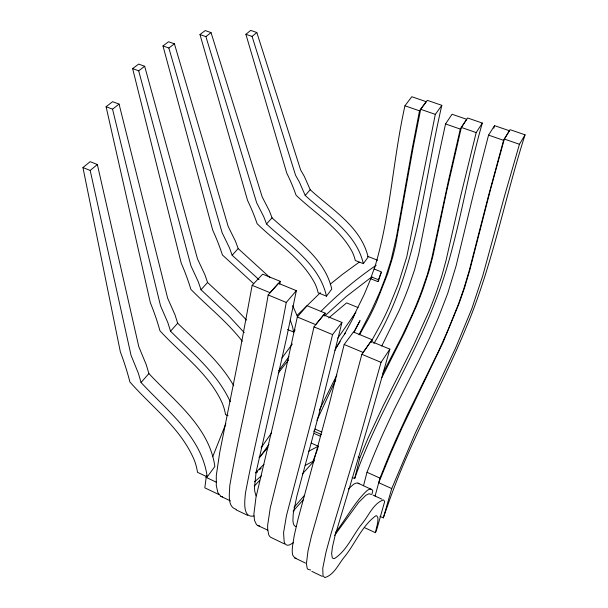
<?xml version="1.0" encoding="UTF-8"?>
<svg xmlns="http://www.w3.org/2000/svg" width="608" height="608" viewBox="0 0 608 608"><rect width="100%" height="100%" fill="white"/><g stroke="black" fill="none" stroke-linecap="round" stroke-linejoin="round"><path stroke-width="0.91" d="M206.431 475.593L204.812 487.844L218.705 494.448M279.726 284.134L280.265 281.352L262.641 274.155L252.153 285.319L239.582 353.263L219.762 452.23L216.304 475.342L216.304 485.663L217.9 492.7L220.833 496.31L230.478 500.901M255.998 495.892L254.691 490.96L254.509 487.411L256.112 472.173L286.452 338.39L296.347 290.654L278.51 283.358L268.166 294.964C257.442 358.948 240.912 421.838 229.756 485.708C229.725 493.103 226.807 506.631 236.178 509.36M358.986 334.826L371.442 310.551L379.81 292.167L385.867 276.473L391.081 260.102L396.568 236.375L411.981 149.811L419.505 110.838L426.216 101.688L411.798 96.725L404.951 105.784C392.882 159.836 390.572 216.03 374.239 269.063L381.383 271.882L377.872 281.626L370.758 278.798L364.253 294.378L352.883 317.604L354.373 315.468M296.347 290.654L286.262 302.442C274.603 366.404 257.503 429.263 245.442 493.111C244.849 500.088 242.075 518.464 253.962 515.979M373.897 343.566C417.324 271.366 423.168 185.539 441.826 105.336L427.318 100.343L420.668 109.296L413.197 147.204L395.451 245.959L392.722 257.085L387.646 273.737L376.39 302.412A67.838 13.46 -68 0 1 368.539 318.622L359.594 334.712M317.908 447.86L318.242 446.242L311.342 443.141M324.512 315.864L325.151 313.143L307.078 305.695L297.32 317.004L280.402 393.878L255.991 497.306L253.901 513.98L254.494 520.402L256.447 524.461A104.006 21.219 -66.2 0 0 259.624 525.935M441.826 105.336L435.313 114.372L406.82 256.622L398.24 284.179L388.839 307.435A68.081 12.639 -67.9 0 1 381.026 323.722L371.237 341.567M382.873 373.312L401.987 336.338L411.411 316.274A72.633 11.848 -67.9 0 0 421.344 291.954L427.219 274.938L431.589 259.114L448.56 180.219L460.286 129.078L466.663 119.29L452.048 114.251L445.542 123.941L434.522 175.119L418.707 254.144L414.504 269.975L408.728 286.961A72.367 12.745 -67.9 0 1 398.848 311.212L381.718 346.081M296.605 526.543A84.01 14.584 -66.4 0 1 293.322 523.344L292.912 520.744L293.223 513.828L296.848 496.196L321.32 405.232L341.939 322.46L323.646 314.914L314.009 326.868L296.476 403.104L270.271 507.878L267.664 525.114L267.634 528.778L268.592 534.348A103.375 19.524 -66.3 0 0 270.811 537.35L284.514 543.947M341.939 322.46L332.561 334.613L313.986 410.81L286.482 515.546L283.564 532.714L284.172 541.834A103.816 18.05 -66.3 0 0 287.766 545.209L289.484 544.943L293.39 542.724M352.131 477.44L354.669 478.587C374.832 419.839 408.872 366.981 432.144 309.457A88.494 13.232 -67.8 0 0 439.546 290.267C458.85 235.957 466.313 178.334 482.319 123.059L467.62 117.99L461.343 127.429L446.606 191.452L433.116 255.223L428.868 271.487L423.434 287.941A71.425 11.598 -67.9 0 1 416.48 306.006L404.837 332.112L381.862 377.583M371.42 342.38L372.111 339.728L353.446 331.998L344.181 344.5L329.749 402.215L298.201 518.434L294.28 535.329L292.501 546.356A87.636 14.235 -66.2 0 0 292.828 555.309L294.774 557.931L305.512 563.092M354.669 478.587L359.845 457.778L368.083 438.049L383.207 405.802L413.698 345.116L429.096 311.053A71.683 10.708 -67.8 0 0 436.111 292.934L441.659 276.473L446.097 260.216L460.552 196.559L476.178 132.59L482.319 123.059M364.298 527.531L375.356 532.676L376.382 530.746L384.704 501.471L383.511 499.882C373.183 503.348 368.646 516.101 361.897 523.898C352.769 535.169 346.932 550.59 334.385 558.615L333.138 558.501L332.257 557.612L331.626 553.63L332.416 547.124L334.955 536.096L371.359 414.527L389.865 349.159L370.971 341.324L361.874 354.304L341.05 432.364L311.501 535.914L308.043 550.719L306.417 563.548L307.131 568.062L307.99 569.369L310.627 570M375.356 532.676L377.226 524.871A81.989 8.96 -66 0 0 377.857 517.689L376.785 515.812L375.759 515.804C362.018 525.897 355.406 543.119 345.01 556.252C338.785 563.327 334.461 574.811 324.794 577.6L323.008 575.761L322.757 568.222L326.04 551.996L331.071 533.596L359.077 440.344L381.049 362.345L389.865 349.159M363.516 485.731L367.004 472.264L372.636 458.09A110.823 13.612 -66.8 0 1 383.2 433.291L394.083 409.792L418.631 360.985L429.332 338.489L438.292 317.847L447.686 293.489L456.091 265.871L474.324 190.41L488.558 135.113L494.54 125.636L509.398 130.75L503.561 140.326L488.536 195.578L469.156 270.902L463.889 288.496L458.44 304.053L448.096 329.787L438.748 350.786L407.079 415.386L396.241 439.006A111.18 12.365 -66.9 0 0 385.654 463.896L379.977 478.116L375.083 496.044M493.833 128.273L494.54 125.636M371.83 494.471L372.795 490.892L372.195 489.82L358.059 483.17A130.842 17.693 -65.5 0 0 353.164 484.637L348.407 488.961M383.314 517.872L387.608 505.674A71.805 7.25 -66.8 0 1 394.068 487.859C414.603 433.177 443.688 382.28 465.865 328.312C492.366 266.053 504.465 199.052 525.054 134.832L510.104 129.686L504.336 139.042L490.299 190.319L469.748 270.309L464.504 287.926L458.979 303.757L442.943 342.669L401.949 428.07L390.83 453.142L378.731 482.691L391.742 488.574L383.314 517.872L379.954 516.321M525.054 134.832L519.437 144.286L504.67 195.518L482.874 275.363L471.778 308.811L455.666 347.844L415.006 433.74L391.742 488.574M381.269 272.528L378.647 279.824L371.207 276.868L374.422 268.022M212.694 456.752L225.864 423.685M317.741 448.666L312.96 461.328L305.186 465.424M316.928 420.28L335.852 379.59M319.352 410.104L336.847 375.075M359.944 320.94L354.297 331.672M353.126 318.106L344.569 334.088M360.012 320.522L353.689 332.485M334.924 350.322L341.407 338.808L345.633 332.553M278.73 370.743L288.975 356.554M260.125 457.026L268.934 444.334M335.487 348.399L340.07 341.787M377.872 281.626L378.921 280.121M281.983 357.99L292.364 343.953M261.121 447.792L271.647 432.736M337.744 338.2L355.9 312.231M370.758 278.798L371.822 277.301M372.111 339.728L363.12 352.427L344.181 344.5M334.582 535.374L358.69 502.406L365.834 495.307L369.041 493.726L370.994 494.388M207.222 476.908L214.86 466.473C209.319 426.93 174.397 400.938 148.892 373.57L146.232 364.648L138.806 346.72L97.356 164.517L90.151 161.667L82.946 167.557L120.369 351.971A226.168 143.762 51.1 0 1 129.884 381.946C152.084 407.254 181.1 428.442 194.378 460.332A58.961 40.417 43.6 0 1 197.486 472.31L207.222 476.908C201.879 436.856 166.744 410.316 141.056 382.493L138.419 373.434L131.016 355.224L90.189 170.445L82.946 167.557M363.318 263.644L368.114 257.093C361.091 226.792 331.649 209.418 310.202 189.734L304.388 176.518L300.618 169.906L256.819 32.498L250.678 30.4L245.898 34.306L286.763 173.12A181.944 109.615 41.9 0 1 296.081 195.221C315.18 213.484 339.386 227.932 352.207 251.796A46.634 30.126 34.6 0 1 355.27 260.467L363.318 263.644C356.394 233.031 326.762 215.361 305.201 195.442L299.387 182.058L295.617 175.37L252.077 36.427L245.898 34.306M326.458 296.187L331.763 289.089C324.642 257.344 294.272 238.678 272.042 217.808L269.344 210.847L262.17 196.878L211.044 32.604L205.162 30.567L199.979 34.557L247.547 200.389A187.644 113.658 43.9 0 1 257.131 223.721C276.86 243.071 301.918 258.552 315.005 283.662A48.07 31.38 36.7 0 1 318.144 292.805L326.458 296.187C319.451 264.108 288.884 245.108 266.524 223.972L263.842 216.919L256.667 202.776L205.892 36.609L199.979 34.557M287.554 329.498L293.565 332.029L295.154 329.924M335.282 532.684C346.195 519.08 354.031 502.892 366.784 490.838A131.343 16.089 -65.7 0 1 371.359 489.212M325.151 313.143L315.651 324.634L297.32 317.004M302.282 474.065L314.344 460.704M304.334 495.535L293.976 507.399M303.605 499.396L293.117 511.153M141.056 382.493L148.892 373.57M305.201 195.442L310.202 189.734M230.242 401.698C217.223 373.198 192.151 352.944 170.544 331.193L177.688 323.205L175.005 314.86L167.633 298.133L119.062 104.097L112.624 101.68L106.081 106.712L150.374 302.799A212.937 134.36 49.6 0 1 159.95 330.782C181.397 354.251 209.213 373.684 222.414 403.514A55.1 37.582 42.3 0 1 225.538 414.603L228.068 415.743M266.524 223.972L272.042 217.808M244.249 332.652L228.585 315.681L201.012 289.735L207.571 282.469L204.858 274.649L197.516 258.962L144.674 66.272L138.662 64.098L132.628 68.598L181.237 263.173A202.487 126.008 47.7 0 1 190.897 289.4C207.944 306.736 227.331 321.883 242.242 341.217M258.993 279.642L232.15 255.261L238.176 248.581L235.456 241.209L228.175 226.412L174.42 43.806L168.576 41.747L162.982 45.927L212.747 230.25A194.378 119.328 45.9 0 1 222.422 254.972L253.741 283.716M280.265 281.352L270.02 292.691L252.153 285.319M259.008 457.444L267.961 447.701M263.948 464.33L255.444 472.902M259.373 480.7L255.976 484.302A78.842 18.058 -66.1 0 1 254.205 486.005M297.114 315.37L320.378 292.699M259.646 469.741L261.151 468.183M321.199 311.114C338.04 294.128 356.531 278.806 376.215 265.225M256.606 472.781L257.61 471.793M324.862 315.886L346.081 296.674L371.952 276.762M261.349 475.897L254.577 481.802M328.746 317.931L346.598 302.89L358.104 307.572M90.189 170.445L97.356 164.517M252.077 36.427L256.819 32.498M330.25 284.164L342.418 274.413L359.191 262.185M106.081 106.712L112.548 109.159L119.062 104.097M205.892 36.609L211.044 32.604M132.628 68.598L138.677 70.802L144.674 66.272M162.982 45.927L168.857 48.009L174.42 43.806M308.545 451.334L318.242 446.242M294.774 557.931L296.248 558.266M220.833 496.31L222.604 496.888M420.668 109.296L435.313 114.372M504.336 139.042L519.437 144.286M404.951 105.784L419.505 110.838M488.558 135.113L503.561 140.326M461.343 127.429L476.178 132.59M445.542 123.941L460.286 129.078M367.802 256.386L377.667 260.254M268.166 294.964L286.262 302.442M314.009 326.868L332.561 334.613M361.874 354.304L381.049 362.345M315.012 429.058L321.845 432.098M313.675 431.102L321.343 434.515M314.442 433.588L320.34 436.217M358.112 457.003L359.845 457.778M367.004 472.264L379.977 478.116M373.054 495.125L381.946 499.183M257.898 525.517L267.763 530.184M205.907 477.265L216.638 482.342M236.071 509.831L247.692 515.379M311.798 571.33L322.286 576.414M358.059 483.17L358.986 483.816M238.176 248.581L270.058 277.696M207.571 282.469L235.007 308.058L246.536 320.112M177.688 323.205C197.554 342.844 219.731 361.198 233.738 385.784M292.684 305.672L297.624 316.844M290.328 320.256L292.608 326.998L293.565 332.029M232.15 255.261L229.436 247.783L222.163 232.796L168.857 48.009M201.012 289.735L198.314 281.8L190.98 265.901L138.677 70.802M170.544 331.193L167.869 322.726L160.52 305.756L112.548 109.159M278.221 373.266A1171.038 654.884 44.5 0 1 288.58 359.959"/></g></svg>
